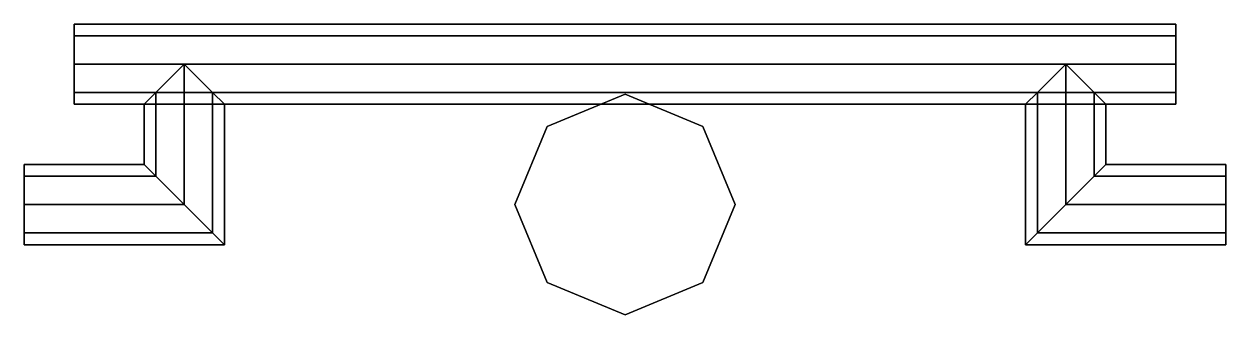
# Model space of a CAD drawing. Extents: x -0.6 to 0.6, y -0.11 to 0.18.
import ezdxf

# ---------------------------------------------------------------- set-up
doc = ezdxf.new("R2010")
doc.units = 0
doc.layers.get('0').update_dxf_attribs({"linetype": 'CONTINUOUS'})

msp = doc.modelspace()

# ---------------------------------------------------------------- linework, layer by layer
for points in [[(0.55, 0.1683, 0.5783), (0.55, 0.18, 0.55), (-0.55, 0.18, 0.55), (-0.55, 0.1683, 0.5783)], [(0.55, 0.18, 0.55), (0.55, 0.1683, 0.5217), (-0.55, 0.1683, 0.5217), (-0.55, 0.18, 0.55)], [(-0.55, 0.14, 0.59), (-0.55, 0.1683, 0.5783), (-0.55, 0.18, 0.55), (-0.55, 0.1117, 0.5783)], [(-0.55, 0.1117, 0.5783), (-0.55, 0.18, 0.55), (-0.55, 0.1683, 0.5217), (-0.55, 0.1, 0.55)], [(0.55, 0.14, 0.59), (0.55, 0.1683, 0.5783), (-0.55, 0.1683, 0.5783), (-0.55, 0.14, 0.59)], [(0.55, 0.1683, 0.5217), (0.55, 0.14, 0.51), (-0.55, 0.14, 0.51), (-0.55, 0.1683, 0.5217)], [(-0.55, 0.1, 0.55), (-0.55, 0.1683, 0.5217), (-0.55, 0.14, 0.51), (-0.55, 0.1117, 0.5217)], [(0.55, 0.1683, 0.5783), (0.55, 0.14, 0.59), (0.55, 0.1117, 0.5783), (0.55, 0.18, 0.55)], [(0.55, 0.18, 0.55), (0.55, 0.1117, 0.5783), (0.55, 0.1, 0.55), (0.55, 0.1683, 0.5217)], [(0.55, 0.1683, 0.5217), (0.55, 0.1, 0.55), (0.55, 0.1117, 0.5217), (0.55, 0.14, 0.51)], [(0.55, 0.1117, 0.5783), (0.55, 0.14, 0.59), (-0.55, 0.14, 0.59), (-0.55, 0.1117, 0.5783)], [(0.55, 0.14, 0.51), (0.55, 0.1117, 0.5217), (-0.55, 0.1117, 0.5217), (-0.55, 0.14, 0.51)], [(-0.44, 0.14, 0.59), (-0.4683, 0.1117, 0.5783), (-0.4683, 0.0283, 0.5783), (-0.44, 0, 0.59)], [(-0.4683, 0.1117, 0.5217), (-0.44, 0.14, 0.51), (-0.44, 0, 0.51), (-0.4683, 0.0283, 0.5217)], [(-0.4117, 0.1117, 0.5783), (-0.44, 0.14, 0.59), (-0.44, 0, 0.59), (-0.4117, -0.0283, 0.5783)], [(-0.44, 0.14, 0.51), (-0.4117, 0.1117, 0.5217), (-0.4117, -0.0283, 0.5217), (-0.44, 0, 0.51)], [(0.4117, 0.1117, 0.5217), (0.44, 0.14, 0.51), (0.44, 0, 0.51), (0.4117, -0.0283, 0.5217)], [(0.44, 0.14, 0.59), (0.4117, 0.1117, 0.5783), (0.4117, -0.0283, 0.5783), (0.44, 0, 0.59)], [(0.44, 0.14, 0.51), (0.4683, 0.1117, 0.5217), (0.4683, 0.0283, 0.5217), (0.44, 0, 0.51)], [(0.4683, 0.1117, 0.5783), (0.44, 0.14, 0.59), (0.44, 0, 0.59), (0.4683, 0.0283, 0.5783)], [(0.55, 0.1, 0.55), (0.55, 0.1117, 0.5783), (-0.55, 0.1117, 0.5783), (-0.55, 0.1, 0.55)], [(0.55, 0.1117, 0.5217), (0.55, 0.1, 0.55), (-0.55, 0.1, 0.55), (-0.55, 0.1117, 0.5217)], [(-0.4683, 0.1117, 0.5783), (-0.48, 0.1, 0.55), (-0.48, 0.04, 0.55), (-0.4683, 0.0283, 0.5783)], [(-0.48, 0.1, 0.55), (-0.4683, 0.1117, 0.5217), (-0.4683, 0.0283, 0.5217), (-0.48, 0.04, 0.55)], [(-0.4, 0.1, 0.55), (-0.4117, 0.1117, 0.5783), (-0.4117, -0.0283, 0.5783), (-0.4, -0.04, 0.55)], [(-0.4117, 0.1117, 0.5217), (-0.4, 0.1, 0.55), (-0.4, -0.04, 0.55), (-0.4117, -0.0283, 0.5217)], [(0, 0.11, 0.48), (-0.0778, 0.0778, 0.48), (-0.0778, 0.0778, 0.9), (0, 0.11, 0.9)], [(0.0778, 0.0778, 0.48), (0, 0.11, 0.48), (0, 0.11, 0.9), (0.0778, 0.0778, 0.9)], [(0.4, 0.1, 0.55), (0.4117, 0.1117, 0.5217), (0.4117, -0.0283, 0.5217), (0.4, -0.04, 0.55)], [(0.4117, 0.1117, 0.5783), (0.4, 0.1, 0.55), (0.4, -0.04, 0.55), (0.4117, -0.0283, 0.5783)], [(0.4683, 0.1117, 0.5217), (0.48, 0.1, 0.55), (0.48, 0.04, 0.55), (0.4683, 0.0283, 0.5217)], [(0.48, 0.1, 0.55), (0.4683, 0.1117, 0.5783), (0.4683, 0.0283, 0.5783), (0.48, 0.04, 0.55)], [(-0.0778, 0.0778, 0.48), (-0.11, 0, 0.48), (-0.11, 0, 0.9), (-0.0778, 0.0778, 0.9)], [(0.11, 0, 0.48), (0.0778, 0.0778, 0.48), (0.0778, 0.0778, 0.9), (0.11, 0, 0.9)], [(-0.4683, 0.0283, 0.5783), (-0.48, 0.04, 0.55), (-0.6, 0.04, 0.55), (-0.6, 0.0283, 0.5783)], [(-0.48, 0.04, 0.55), (-0.4683, 0.0283, 0.5217), (-0.6, 0.0283, 0.5217), (-0.6, 0.04, 0.55)], [(-0.6, 0, 0.59), (-0.6, 0.0283, 0.5783), (-0.6, 0.04, 0.55), (-0.6, -0.0283, 0.5783)], [(-0.6, -0.0283, 0.5783), (-0.6, 0.04, 0.55), (-0.6, 0.0283, 0.5217), (-0.6, -0.04, 0.55)], [(0.4683, 0.0283, 0.5217), (0.48, 0.04, 0.55), (0.6, 0.04, 0.55), (0.6, 0.0283, 0.5217)], [(0.48, 0.04, 0.55), (0.4683, 0.0283, 0.5783), (0.6, 0.0283, 0.5783), (0.6, 0.04, 0.55)], [(0.6, 0.0283, 0.5783), (0.6, 0, 0.59), (0.6, -0.0283, 0.5783), (0.6, 0.04, 0.55)], [(0.6, 0.04, 0.55), (0.6, -0.0283, 0.5783), (0.6, -0.04, 0.55), (0.6, 0.0283, 0.5217)], [(-0.44, 0, 0.59), (-0.4683, 0.0283, 0.5783), (-0.6, 0.0283, 0.5783), (-0.6, 0, 0.59)], [(-0.4683, 0.0283, 0.5217), (-0.44, 0, 0.51), (-0.6, 0, 0.51), (-0.6, 0.0283, 0.5217)], [(-0.6, -0.04, 0.55), (-0.6, 0.0283, 0.5217), (-0.6, 0, 0.51), (-0.6, -0.0283, 0.5217)], [(0.44, 0, 0.51), (0.4683, 0.0283, 0.5217), (0.6, 0.0283, 0.5217), (0.6, 0, 0.51)], [(0.4683, 0.0283, 0.5783), (0.44, 0, 0.59), (0.6, 0, 0.59), (0.6, 0.0283, 0.5783)], [(0.6, 0.0283, 0.5217), (0.6, -0.04, 0.55), (0.6, -0.0283, 0.5217), (0.6, 0, 0.51)], [(-0.4117, -0.0283, 0.5783), (-0.44, 0, 0.59), (-0.6, 0, 0.59), (-0.6, -0.0283, 0.5783)], [(-0.44, 0, 0.51), (-0.4117, -0.0283, 0.5217), (-0.6, -0.0283, 0.5217), (-0.6, 0, 0.51)], [(-0.11, 0, 0.48), (-0.0778, -0.0778, 0.48), (-0.0778, -0.0778, 0.9), (-0.11, 0, 0.9)], [(0.0778, -0.0778, 0.48), (0.11, 0, 0.48), (0.11, 0, 0.9), (0.0778, -0.0778, 0.9)], [(0.4117, -0.0283, 0.5217), (0.44, 0, 0.51), (0.6, 0, 0.51), (0.6, -0.0283, 0.5217)], [(0.44, 0, 0.59), (0.4117, -0.0283, 0.5783), (0.6, -0.0283, 0.5783), (0.6, 0, 0.59)], [(-0.4, -0.04, 0.55), (-0.4117, -0.0283, 0.5783), (-0.6, -0.0283, 0.5783), (-0.6, -0.04, 0.55)], [(-0.4117, -0.0283, 0.5217), (-0.4, -0.04, 0.55), (-0.6, -0.04, 0.55), (-0.6, -0.0283, 0.5217)], [(0.4, -0.04, 0.55), (0.4117, -0.0283, 0.5217), (0.6, -0.0283, 0.5217), (0.6, -0.04, 0.55)], [(0.4117, -0.0283, 0.5783), (0.4, -0.04, 0.55), (0.6, -0.04, 0.55), (0.6, -0.0283, 0.5783)], [(-0.0778, -0.0778, 0.48), (0, -0.11, 0.48), (0, -0.11, 0.9), (-0.0778, -0.0778, 0.9)], [(0, -0.11, 0.48), (0.0778, -0.0778, 0.48), (0.0778, -0.0778, 0.9), (0, -0.11, 0.9)]]:
    msp.add_3dface(points)

doc.saveas('drawing.dxf')
